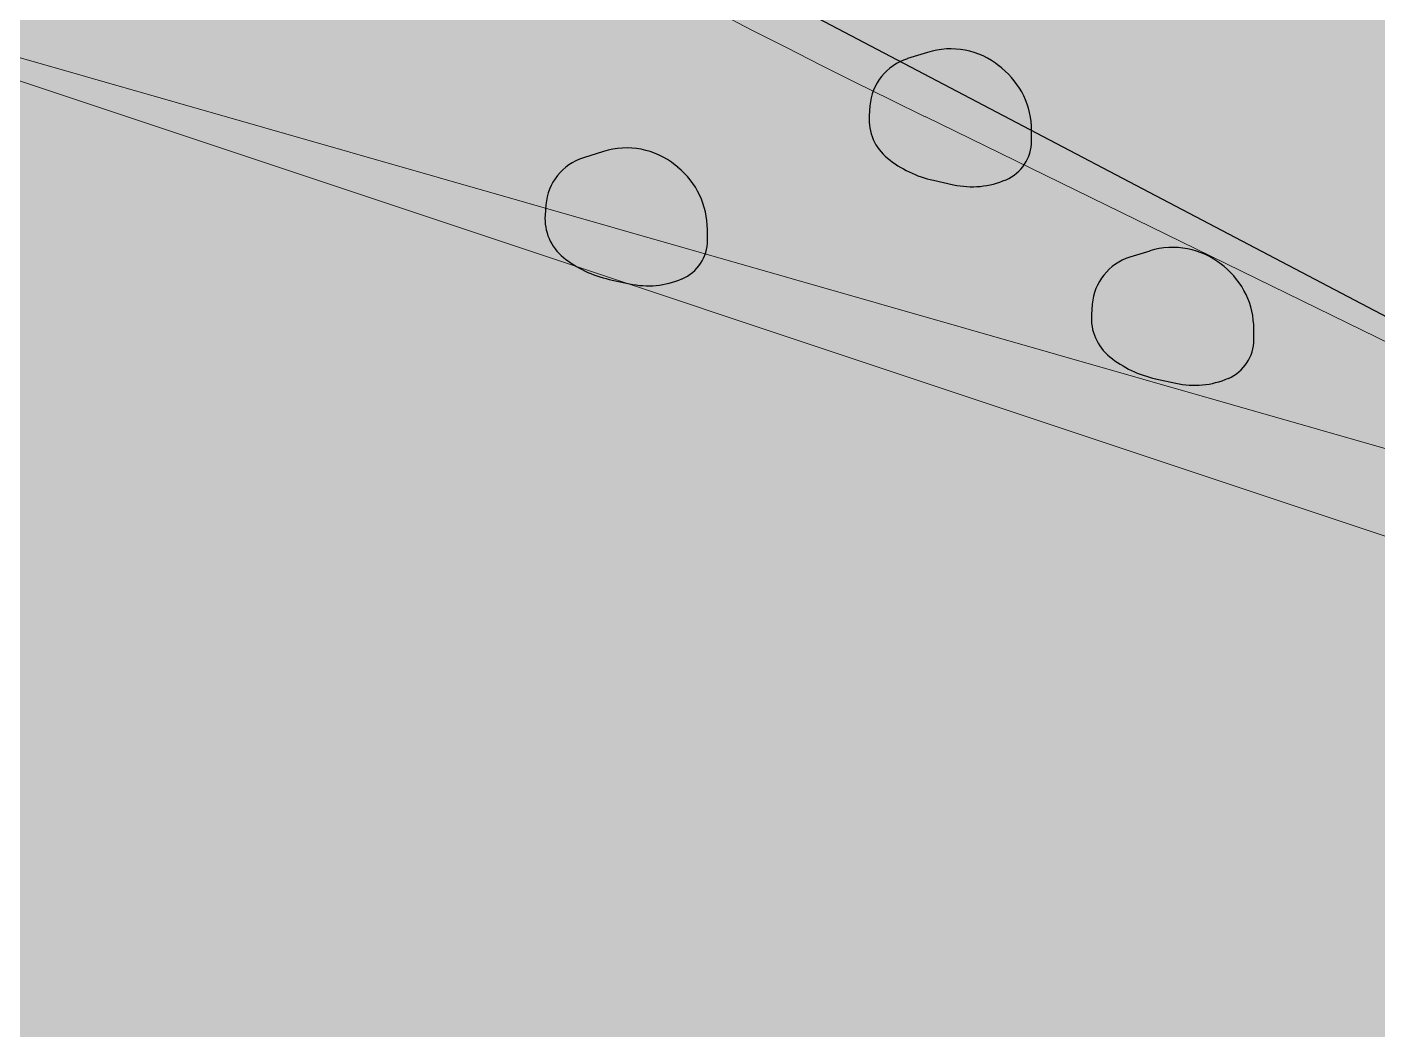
# Model space of a CAD drawing. Header units: metres. Extents: x 68582 to 69192, y 19191 to 19633.
# Drawn here: x 68845.151 to 68846.618, y 19420.089 to 19421.178 of the extents above; entities that cross this region are included whole.
import ezdxf

# ---------------------------------------------------------------- set-up
doc = ezdxf.new("R2010")
doc.units = ezdxf.units.M
doc.layers.get('0').update_dxf_attribs({"lineweight": 15})
doc.layers.add('None', color=7, linetype='Continuous', lineweight=5)

msp = doc.modelspace()

# ---------------------------------------------------------------- hatches: boundary and pattern name
at = {"true_color": 0xd1f0d1, "transparency": 33554687}
msp.add_hatch(color=254, dxfattribs=at).paths.add_polyline_path([(68588.1224, 19191.4432), (69192.2959, 19191.4432), (69192.2959, 19628.2315), (68588.1224, 19628.2315)], flags=0)
at = {"true_color": 0xffffff, "transparency": 33554687}
msp.add_hatch(color=7, dxfattribs=at).paths.add_polyline_path([(68825.3556, 19422.439), (68826.712, 19422.8887), (68826.6127, 19422.697), (68826.6, 19422.0886), (68826.186, 19420.869), (68824.9495, 19418.7106), (68824.8734, 19418.5223), (68824.9759, 19418.3449), (68825.2591, 19418.1814), (68825.5618, 19418.1172), (68831.8741, 19418.7867), (68832.5768, 19419.0021), (68834.2528, 19419.9671), (68835.0722, 19420.7984), (68835.1359, 19420.9914), (68840.4961, 19425.4903), (68844.6001, 19421.3), (68850.3218, 19419.6618), (68850.3064, 19419.3596), (68850.3994, 19419.0735), (68849.644, 19418.7477), (68849.2219, 19418.519), (68848.983, 19418.1172), (68849.2046, 19417.4193), (68849.6487, 19416.5014), (68849.6137, 19415.1127), (68849.5912, 19414.1934), (68847.3415, 19414.5712), (68845.8069, 19414.8685), (68845.6312, 19414.8367), (68845.3206, 19414.5563), (68845.2185, 19414.2132), (68845.372, 19413.8898), (68846.211, 19413.1227), (68846.211, 19410.8), (68820.6803, 19412.6899), (68821.2158, 19414.4381), (68822.5757, 19414.4), (68823.7717, 19414.4), (68832.9528, 19413.8649), (68833.1476, 19413.9289), (68834.8935, 19416.2662), (68835.6584, 19417.801), (68835.7721, 19418.2335), (68835.7523, 19419.9657), (68835.7721, 19420.1158), (68835.5053, 19420.1641), (68835.2347, 19419.9885), (68834.6009, 19419.6367), (68832.5841, 19418.5455), (68825.775, 19417.7036), (68824.9033, 19417.5901), (68823.9266, 19417.8291), (68824.3196, 19418.8339), (68825.6634, 19421.2711), (68825.8214, 19422.0829), (68825.7972, 19422.2603), (68825.6774, 19422.3935), (68825.3079, 19422.4231)], flags=0)
at = {"layer": 'None', "linetype": 'Continuous', "lineweight": 0, "true_color": 0xa6caf0, "transparency": 33554687}
for points in [[(68835.6001, 19434.8), (68839.7001, 19438.1), (68841.8001, 19439), (68849.6001, 19440.1), (68853.8001, 19438.8), (68860.0001, 19433.5), (68861.5001, 19429.6), (68861.2001, 19426.5), (68858.6001, 19422.1), (68856.0001, 19420.1), (68852.4001, 19419.2), (68847.9001, 19420.2), (68844.6001, 19421.3), (68835.1001, 19431), (68834.7001, 19432.8)], [(68836.7234, 19432.2432), (68836.8889, 19433.81), (68837.2946, 19434.2369), (68837.7144, 19434.6498), (68838.1478, 19435.0485), (68838.5945, 19435.4323), (68839.0538, 19435.8008), (68839.5252, 19436.1537), (68840.0083, 19436.4905), (68840.5024, 19436.8109), (68841.007, 19437.1145), (68841.5216, 19437.4009), (68842.0455, 19437.6699), (68842.5781, 19437.921), (68843.1189, 19438.1541), (68843.6672, 19438.3689), (68844.2225, 19438.5651), (68844.784, 19438.7425), (68845.3512, 19438.901), (68846.78, 19439.2742), (68849.5, 19440.04), (68853.84, 19438.84), (68859.85, 19433.57), (68861.42, 19429.79), (68861.27, 19426.61), (68858.67, 19422.21), (68855.87, 19419.91), (68854.621, 19419.6907), (68852.8305, 19420.1074), (68850.5352, 19420.6559), (68849.3407, 19420.7293), (68848.06, 19420.11), (68844.9605, 19421.7389), (68842.0401, 19424.4699), (68837.39, 19430.7076)]]:
    msp.add_hatch(color=151, dxfattribs=at).paths.add_polyline_path(points, flags=0)
at = {"layer": 'None', "linetype": 'Continuous', "lineweight": 0, "true_color": 0xdd0000, "transparency": 33554687}
for points in [[(68846.0857, 19421.0351), (68846.0889, 19421.0326), (68846.0921, 19421.0303), (68846.0954, 19421.0281), (68846.0987, 19421.0259), (68846.1022, 19421.0239), (68846.1057, 19421.022), (68846.1092, 19421.0203), (68846.1129, 19421.0186), (68846.1165, 19421.0171), (68846.1202, 19421.0156), (68846.124, 19421.0144), (68846.1278, 19421.0132), (68846.1316, 19421.0121), (68846.1355, 19421.0112), (68846.1574, 19421.0064), (68846.1605, 19421.0058), (68846.1637, 19421.0052), (68846.1669, 19421.0048), (68846.1702, 19421.0045), (68846.1734, 19421.0043), (68846.1766, 19421.0042), (68846.1799, 19421.0042), (68846.1831, 19421.0044), (68846.1863, 19421.0046), (68846.1896, 19421.005), (68846.1928, 19421.0055), (68846.196, 19421.006), (68846.1991, 19421.0067), (68846.2023, 19421.0075), (68846.2054, 19421.0084), (68846.2084, 19421.0095), (68846.2115, 19421.0106), (68846.2145, 19421.0118), (68846.2159, 19421.0125), (68846.2173, 19421.0131), (68846.2187, 19421.0139), (68846.2201, 19421.0147), (68846.2214, 19421.0155), (68846.2227, 19421.0164), (68846.2239, 19421.0173), (68846.2252, 19421.0183), (68846.2264, 19421.0193), (68846.2276, 19421.0203), (68846.2287, 19421.0214), (68846.2298, 19421.0225), (68846.2308, 19421.0237), (68846.2318, 19421.0249), (68846.2328, 19421.0261), (68846.2337, 19421.0274), (68846.2346, 19421.0287), (68846.2355, 19421.03), (68846.2363, 19421.0314), (68846.237, 19421.0327), (68846.2377, 19421.0341), (68846.2384, 19421.0356), (68846.239, 19421.037), (68846.2395, 19421.0385), (68846.24, 19421.04), (68846.2405, 19421.0415), (68846.2409, 19421.043), (68846.2412, 19421.0445), (68846.2415, 19421.046), (68846.2417, 19421.0476), (68846.2419, 19421.0491), (68846.2421, 19421.0507), (68846.2421, 19421.0523), (68846.2422, 19421.0538), (68846.2422, 19421.0653), (68846.2421, 19421.0683), (68846.242, 19421.0713), (68846.2417, 19421.0743), (68846.2414, 19421.0772), (68846.2409, 19421.0802), (68846.2403, 19421.0831), (68846.2397, 19421.086), (68846.2389, 19421.0889), (68846.2381, 19421.0918), (68846.2371, 19421.0946), (68846.236, 19421.0974), (68846.2349, 19421.1002), (68846.2337, 19421.1029), (68846.2323, 19421.1056), (68846.2309, 19421.1082), (68846.2294, 19421.1108), (68846.2278, 19421.1133), (68846.2261, 19421.1158), (68846.2243, 19421.1182), (68846.2225, 19421.1205), (68846.2205, 19421.1228), (68846.2185, 19421.125), (68846.2165, 19421.1271), (68846.2143, 19421.1292), (68846.2121, 19421.1312), (68846.2098, 19421.1331), (68846.2072, 19421.1352), (68846.2049, 19421.137), (68846.2026, 19421.1387), (68846.2003, 19421.1403), (68846.1978, 19421.1418), (68846.1954, 19421.1432), (68846.1929, 19421.1446), (68846.1903, 19421.1458), (68846.1877, 19421.147), (68846.1851, 19421.1481), (68846.1824, 19421.1491), (68846.1797, 19421.15), (68846.177, 19421.1508), (68846.1742, 19421.1515), (68846.1715, 19421.1521), (68846.1687, 19421.1527), (68846.1658, 19421.1531), (68846.163, 19421.1535), (68846.1602, 19421.1537), (68846.1573, 19421.1539), (68846.1545, 19421.1539), (68846.1516, 19421.1539), (68846.1488, 19421.1537), (68846.1459, 19421.1535), (68846.1431, 19421.1532), (68846.1403, 19421.1527), (68846.1375, 19421.1522), (68846.1347, 19421.1516), (68846.132, 19421.1509), (68846.1292, 19421.1501), (68846.1074, 19421.1433), (68846.1055, 19421.1426), (68846.1037, 19421.142), (68846.1018, 19421.1412), (68846.1, 19421.1404), (68846.0983, 19421.1395), (68846.0965, 19421.1386), (68846.0948, 19421.1376), (68846.0931, 19421.1366), (68846.0915, 19421.1354), (68846.0899, 19421.1343), (68846.0883, 19421.1331), (68846.0868, 19421.1318), (68846.0853, 19421.1305), (68846.0839, 19421.1291), (68846.0825, 19421.1277), (68846.0811, 19421.1262), (68846.0798, 19421.1247), (68846.0786, 19421.1232), (68846.0774, 19421.1216), (68846.0763, 19421.12), (68846.0752, 19421.1183), (68846.0742, 19421.1166), (68846.0733, 19421.1148), (68846.0724, 19421.1131), (68846.0715, 19421.1113), (68846.0707, 19421.1095), (68846.07, 19421.1076), (68846.0694, 19421.1057), (68846.0688, 19421.1038), (68846.0683, 19421.1019), (68846.0678, 19421.1), (68846.0674, 19421.0981), (68846.0671, 19421.0961), (68846.0669, 19421.0941), (68846.0667, 19421.0922), (68846.0658, 19421.0811), (68846.0657, 19421.0792), (68846.0657, 19421.0774), (68846.0657, 19421.0755), (68846.0658, 19421.0736), (68846.0659, 19421.0718), (68846.0661, 19421.0699), (68846.0664, 19421.0681), (68846.0667, 19421.0663), (68846.0671, 19421.0644), (68846.0676, 19421.0626), (68846.0681, 19421.0608), (68846.0687, 19421.0591), (68846.0693, 19421.0573), (68846.0701, 19421.0556), (68846.0708, 19421.0539), (68846.0717, 19421.0522), (68846.0725, 19421.0506), (68846.0735, 19421.049), (68846.0745, 19421.0474), (68846.0755, 19421.0459), (68846.0766, 19421.0444), (68846.0778, 19421.0429), (68846.079, 19421.0415), (68846.0802, 19421.0401), (68846.0815, 19421.0388), (68846.0829, 19421.0375), (68846.0843, 19421.0363)], [(68845.7338, 19420.9275), (68845.737, 19420.925), (68845.7402, 19420.9227), (68845.7435, 19420.9205), (68845.7468, 19420.9183), (68845.7503, 19420.9163), (68845.7538, 19420.9144), (68845.7573, 19420.9127), (68845.7609, 19420.911), (68845.7646, 19420.9095), (68845.7683, 19420.908), (68845.7721, 19420.9068), (68845.7759, 19420.9056), (68845.7797, 19420.9045), (68845.7836, 19420.9036), (68845.8055, 19420.8988), (68845.8086, 19420.8982), (68845.8118, 19420.8976), (68845.815, 19420.8972), (68845.8183, 19420.8969), (68845.8215, 19420.8967), (68845.8247, 19420.8966), (68845.828, 19420.8966), (68845.8312, 19420.8968), (68845.8344, 19420.897), (68845.8377, 19420.8974), (68845.8409, 19420.8979), (68845.8441, 19420.8984), (68845.8472, 19420.8991), (68845.8504, 19420.8999), (68845.8535, 19420.9008), (68845.8565, 19420.9019), (68845.8596, 19420.903), (68845.8626, 19420.9042), (68845.864, 19420.9049), (68845.8654, 19420.9055), (68845.8668, 19420.9063), (68845.8682, 19420.9071), (68845.8695, 19420.9079), (68845.8708, 19420.9088), (68845.872, 19420.9097), (68845.8733, 19420.9107), (68845.8745, 19420.9117), (68845.8757, 19420.9127), (68845.8768, 19420.9138), (68845.8779, 19420.9149), (68845.8789, 19420.9161), (68845.8799, 19420.9173), (68845.8809, 19420.9185), (68845.8818, 19420.9198), (68845.8827, 19420.9211), (68845.8836, 19420.9224), (68845.8844, 19420.9238), (68845.8851, 19420.9251), (68845.8858, 19420.9265), (68845.8865, 19420.928), (68845.8871, 19420.9294), (68845.8876, 19420.9309), (68845.8881, 19420.9324), (68845.8886, 19420.9339), (68845.889, 19420.9354), (68845.8893, 19420.9369), (68845.8896, 19420.9384), (68845.8898, 19420.94), (68845.89, 19420.9415), (68845.8902, 19420.9431), (68845.8902, 19420.9447), (68845.8903, 19420.9462), (68845.8903, 19420.9577), (68845.8902, 19420.9607), (68845.8901, 19420.9637), (68845.8898, 19420.9667), (68845.8894, 19420.9696), (68845.889, 19420.9726), (68845.8884, 19420.9755), (68845.8878, 19420.9784), (68845.887, 19420.9813), (68845.8862, 19420.9842), (68845.8852, 19420.987), (68845.8841, 19420.9898), (68845.883, 19420.9926), (68845.8818, 19420.9953), (68845.8804, 19420.998), (68845.879, 19421.0006), (68845.8775, 19421.0032), (68845.8759, 19421.0057), (68845.8742, 19421.0082), (68845.8724, 19421.0106), (68845.8706, 19421.0129), (68845.8686, 19421.0152), (68845.8666, 19421.0174), (68845.8646, 19421.0195), (68845.8624, 19421.0216), (68845.8602, 19421.0236), (68845.8579, 19421.0255), (68845.8553, 19421.0276), (68845.853, 19421.0294), (68845.8507, 19421.0311), (68845.8484, 19421.0327), (68845.8459, 19421.0342), (68845.8435, 19421.0356), (68845.841, 19421.037), (68845.8384, 19421.0382), (68845.8358, 19421.0394), (68845.8332, 19421.0405), (68845.8305, 19421.0415), (68845.8278, 19421.0424), (68845.8251, 19421.0432), (68845.8223, 19421.0439), (68845.8196, 19421.0445), (68845.8168, 19421.0451), (68845.8139, 19421.0455), (68845.8111, 19421.0459), (68845.8083, 19421.0461), (68845.8054, 19421.0463), (68845.8026, 19421.0463), (68845.7997, 19421.0463), (68845.7969, 19421.0461), (68845.794, 19421.0459), (68845.7912, 19421.0456), (68845.7884, 19421.0451), (68845.7856, 19421.0446), (68845.7828, 19421.044), (68845.7801, 19421.0433), (68845.7773, 19421.0425), (68845.7555, 19421.0357), (68845.7536, 19421.035), (68845.7518, 19421.0344), (68845.7499, 19421.0336), (68845.7481, 19421.0328), (68845.7464, 19421.0319), (68845.7446, 19421.031), (68845.7429, 19421.03), (68845.7412, 19421.029), (68845.7396, 19421.0278), (68845.738, 19421.0267), (68845.7364, 19421.0255), (68845.7349, 19421.0242), (68845.7334, 19421.0229), (68845.732, 19421.0215), (68845.7306, 19421.0201), (68845.7292, 19421.0186), (68845.7279, 19421.0171), (68845.7267, 19421.0156), (68845.7255, 19421.014), (68845.7244, 19421.0124), (68845.7233, 19421.0107), (68845.7223, 19421.009), (68845.7214, 19421.0072), (68845.7205, 19421.0055), (68845.7196, 19421.0037), (68845.7188, 19421.0019), (68845.7181, 19421), (68845.7175, 19420.9981), (68845.7169, 19420.9962), (68845.7164, 19420.9943), (68845.7159, 19420.9924), (68845.7155, 19420.9905), (68845.7152, 19420.9885), (68845.715, 19420.9865), (68845.7148, 19420.9846), (68845.7139, 19420.9735), (68845.7138, 19420.9716), (68845.7138, 19420.9698), (68845.7138, 19420.9679), (68845.7138, 19420.966), (68845.714, 19420.9642), (68845.7142, 19420.9623), (68845.7145, 19420.9605), (68845.7148, 19420.9587), (68845.7152, 19420.9568), (68845.7157, 19420.955), (68845.7162, 19420.9532), (68845.7168, 19420.9515), (68845.7174, 19420.9497), (68845.7182, 19420.948), (68845.7189, 19420.9463), (68845.7198, 19420.9446), (68845.7206, 19420.943), (68845.7216, 19420.9414), (68845.7226, 19420.9398), (68845.7236, 19420.9383), (68845.7247, 19420.9368), (68845.7259, 19420.9353), (68845.7271, 19420.9339), (68845.7283, 19420.9325), (68845.7296, 19420.9312), (68845.731, 19420.9299), (68845.7324, 19420.9287)], [(68845.3694, 19420.8697), (68845.3725, 19420.8673), (68845.3758, 19420.865), (68845.3791, 19420.8627), (68845.3824, 19420.8606), (68845.3859, 19420.8586), (68845.3894, 19420.8567), (68845.3929, 19420.8549), (68845.3965, 19420.8533), (68845.4002, 19420.8517), (68845.4039, 19420.8503), (68845.4077, 19420.849), (68845.4115, 19420.8478), (68845.4153, 19420.8468), (68845.4192, 19420.8459), (68845.441, 19420.8411), (68845.4442, 19420.8404), (68845.4474, 19420.8399), (68845.4506, 19420.8395), (68845.4539, 19420.8392), (68845.4571, 19420.839), (68845.4603, 19420.8389), (68845.4636, 19420.8389), (68845.4668, 19420.839), (68845.47, 19420.8393), (68845.4732, 19420.8396), (68845.4765, 19420.8401), (68845.4796, 19420.8407), (68845.4828, 19420.8414), (68845.4859, 19420.8422), (68845.489, 19420.8431), (68845.4921, 19420.8441), (68845.4952, 19420.8452), (68845.4982, 19420.8465), (68845.4996, 19420.8471), (68845.501, 19420.8478), (68845.5024, 19420.8485), (68845.5037, 19420.8493), (68845.5051, 19420.8502), (68845.5064, 19420.851), (68845.5076, 19420.852), (68845.5089, 19420.8529), (68845.5101, 19420.8539), (68845.5112, 19420.855), (68845.5124, 19420.8561), (68845.5135, 19420.8572), (68845.5145, 19420.8584), (68845.5155, 19420.8596), (68845.5165, 19420.8608), (68845.5174, 19420.862), (68845.5183, 19420.8633), (68845.5191, 19420.8647), (68845.5199, 19420.866), (68845.5207, 19420.8674), (68845.5214, 19420.8688), (68845.522, 19420.8702), (68845.5226, 19420.8717), (68845.5232, 19420.8731), (68845.5237, 19420.8746), (68845.5241, 19420.8761), (68845.5245, 19420.8776), (68845.5249, 19420.8792), (68845.5252, 19420.8807), (68845.5254, 19420.8823), (68845.5256, 19420.8838), (68845.5257, 19420.8854), (68845.5258, 19420.8869), (68845.5258, 19420.8885), (68845.5258, 19420.9), (68845.5258, 19420.903), (68845.5256, 19420.906), (68845.5254, 19420.9089), (68845.525, 19420.9119), (68845.5246, 19420.9149), (68845.524, 19420.9178), (68845.5233, 19420.9207), (68845.5226, 19420.9236), (68845.5217, 19420.9265), (68845.5208, 19420.9293), (68845.5197, 19420.9321), (68845.5186, 19420.9348), (68845.5173, 19420.9376), (68845.516, 19420.9402), (68845.5146, 19420.9429), (68845.5131, 19420.9454), (68845.5115, 19420.948), (68845.5098, 19420.9504), (68845.508, 19420.9528), (68845.5062, 19420.9552), (68845.5042, 19420.9575), (68845.5022, 19420.9597), (68845.5001, 19420.9618), (68845.498, 19420.9639), (68845.4958, 19420.9659), (68845.4935, 19420.9678), (68845.4908, 19420.9699), (68845.4886, 19420.9717), (68845.4863, 19420.9733), (68845.4839, 19420.9749), (68845.4815, 19420.9764), (68845.4791, 19420.9779), (68845.4766, 19420.9792), (68845.474, 19420.9805), (68845.4714, 19420.9817), (68845.4688, 19420.9827), (68845.4661, 19420.9837), (68845.4634, 19420.9846), (68845.4607, 19420.9855), (68845.4579, 19420.9862), (68845.4551, 19420.9868), (68845.4523, 19420.9873), (68845.4495, 19420.9878), (68845.4467, 19420.9881), (68845.4439, 19420.9884), (68845.441, 19420.9885), (68845.4382, 19420.9886), (68845.4353, 19420.9885), (68845.4325, 19420.9884), (68845.4296, 19420.9882), (68845.4268, 19420.9878), (68845.424, 19420.9874), (68845.4212, 19420.9869), (68845.4184, 19420.9863), (68845.4156, 19420.9856), (68845.4129, 19420.9847), (68845.3911, 19420.9779), (68845.3892, 19420.9773), (68845.3874, 19420.9766), (68845.3855, 19420.9759), (68845.3837, 19420.9751), (68845.3819, 19420.9742), (68845.3802, 19420.9733), (68845.3785, 19420.9723), (68845.3768, 19420.9712), (68845.3751, 19420.9701), (68845.3735, 19420.969), (68845.372, 19420.9677), (68845.3704, 19420.9665), (68845.369, 19420.9651), (68845.3675, 19420.9638), (68845.3661, 19420.9624), (68845.3648, 19420.9609), (68845.3635, 19420.9594), (68845.3623, 19420.9578), (68845.3611, 19420.9563), (68845.36, 19420.9546), (68845.3589, 19420.953), (68845.3579, 19420.9513), (68845.3569, 19420.9495), (68845.356, 19420.9477), (68845.3552, 19420.9459), (68845.3544, 19420.9441), (68845.3537, 19420.9423), (68845.3531, 19420.9404), (68845.3525, 19420.9385), (68845.352, 19420.9366), (68845.3515, 19420.9347), (68845.3511, 19420.9327), (68845.3508, 19420.9308), (68845.3505, 19420.9288), (68845.3504, 19420.9268), (68845.3495, 19420.9157), (68845.3494, 19420.9139), (68845.3493, 19420.912), (68845.3493, 19420.9102), (68845.3494, 19420.9083), (68845.3496, 19420.9064), (68845.3498, 19420.9046), (68845.3501, 19420.9027), (68845.3504, 19420.9009), (68845.3508, 19420.8991), (68845.3513, 19420.8973), (68845.3518, 19420.8955), (68845.3524, 19420.8937), (68845.353, 19420.892), (68845.3537, 19420.8903), (68845.3545, 19420.8886), (68845.3553, 19420.8869), (68845.3562, 19420.8853), (68845.3572, 19420.8837), (68845.3582, 19420.8821), (68845.3592, 19420.8805), (68845.3603, 19420.879), (68845.3615, 19420.8776), (68845.3627, 19420.8762), (68845.3639, 19420.8748), (68845.3652, 19420.8735), (68845.3666, 19420.8722), (68845.368, 19420.8709)], [(68846.3271, 19420.8194), (68846.3302, 19420.817), (68846.3334, 19420.8147), (68846.3367, 19420.8124), (68846.3401, 19420.8103), (68846.3435, 19420.8083), (68846.347, 19420.8064), (68846.3506, 19420.8046), (68846.3542, 19420.803), (68846.3579, 19420.8014), (68846.3616, 19420.8), (68846.3654, 19420.7987), (68846.3692, 19420.7975), (68846.373, 19420.7965), (68846.3769, 19420.7956), (68846.3987, 19420.7908), (68846.4019, 19420.7901), (68846.4051, 19420.7896), (68846.4083, 19420.7892), (68846.4115, 19420.7889), (68846.4148, 19420.7887), (68846.418, 19420.7886), (68846.4212, 19420.7886), (68846.4245, 19420.7887), (68846.4277, 19420.789), (68846.4309, 19420.7893), (68846.4341, 19420.7898), (68846.4373, 19420.7904), (68846.4405, 19420.7911), (68846.4436, 19420.7919), (68846.4467, 19420.7928), (68846.4498, 19420.7938), (68846.4528, 19420.7949), (68846.4558, 19420.7962), (68846.4573, 19420.7968), (68846.4587, 19420.7975), (68846.4601, 19420.7982), (68846.4614, 19420.799), (68846.4627, 19420.7999), (68846.464, 19420.8007), (68846.4653, 19420.8017), (68846.4665, 19420.8026), (68846.4677, 19420.8036), (68846.4689, 19420.8047), (68846.47, 19420.8058), (68846.4711, 19420.8069), (68846.4722, 19420.8081), (68846.4732, 19420.8093), (68846.4742, 19420.8105), (68846.4751, 19420.8117), (68846.476, 19420.813), (68846.4768, 19420.8144), (68846.4776, 19420.8157), (68846.4784, 19420.8171), (68846.4791, 19420.8185), (68846.4797, 19420.8199), (68846.4803, 19420.8214), (68846.4809, 19420.8228), (68846.4814, 19420.8243), (68846.4818, 19420.8258), (68846.4822, 19420.8273), (68846.4826, 19420.8289), (68846.4829, 19420.8304), (68846.4831, 19420.832), (68846.4833, 19420.8335), (68846.4834, 19420.8351), (68846.4835, 19420.8366), (68846.4835, 19420.8382), (68846.4835, 19420.8497), (68846.4835, 19420.8527), (68846.4833, 19420.8557), (68846.4831, 19420.8586), (68846.4827, 19420.8616), (68846.4822, 19420.8646), (68846.4817, 19420.8675), (68846.481, 19420.8704), (68846.4803, 19420.8733), (68846.4794, 19420.8762), (68846.4785, 19420.879), (68846.4774, 19420.8818), (68846.4763, 19420.8845), (68846.475, 19420.8873), (68846.4737, 19420.8899), (68846.4723, 19420.8926), (68846.4707, 19420.8951), (68846.4691, 19420.8977), (68846.4675, 19420.9001), (68846.4657, 19420.9025), (68846.4638, 19420.9049), (68846.4619, 19420.9071), (68846.4599, 19420.9094), (68846.4578, 19420.9115), (68846.4557, 19420.9136), (68846.4534, 19420.9156), (68846.4511, 19420.9175), (68846.4485, 19420.9196), (68846.4463, 19420.9213), (68846.444, 19420.923), (68846.4416, 19420.9246), (68846.4392, 19420.9261), (68846.4367, 19420.9276), (68846.4342, 19420.9289), (68846.4317, 19420.9302), (68846.4291, 19420.9314), (68846.4264, 19420.9324), (68846.4238, 19420.9334), (68846.4211, 19420.9343), (68846.4183, 19420.9352), (68846.4156, 19420.9359), (68846.4128, 19420.9365), (68846.41, 19420.937), (68846.4072, 19420.9375), (68846.4044, 19420.9378), (68846.4015, 19420.9381), (68846.3987, 19420.9382), (68846.3958, 19420.9383), (68846.393, 19420.9382), (68846.3901, 19420.9381), (68846.3873, 19420.9379), (68846.3845, 19420.9375), (68846.3817, 19420.9371), (68846.3789, 19420.9366), (68846.3761, 19420.936), (68846.3733, 19420.9353), (68846.3706, 19420.9344), (68846.3488, 19420.9276), (68846.3469, 19420.927), (68846.345, 19420.9263), (68846.3432, 19420.9256), (68846.3414, 19420.9248), (68846.3396, 19420.9239), (68846.3379, 19420.923), (68846.3361, 19420.922), (68846.3345, 19420.9209), (68846.3328, 19420.9198), (68846.3312, 19420.9186), (68846.3296, 19420.9174), (68846.3281, 19420.9162), (68846.3266, 19420.9148), (68846.3252, 19420.9135), (68846.3238, 19420.9121), (68846.3225, 19420.9106), (68846.3212, 19420.9091), (68846.32, 19420.9075), (68846.3188, 19420.906), (68846.3177, 19420.9043), (68846.3166, 19420.9027), (68846.3156, 19420.9009), (68846.3146, 19420.8992), (68846.3137, 19420.8974), (68846.3129, 19420.8956), (68846.3121, 19420.8938), (68846.3114, 19420.892), (68846.3107, 19420.8901), (68846.3102, 19420.8882), (68846.3096, 19420.8863), (68846.3092, 19420.8844), (68846.3088, 19420.8824), (68846.3085, 19420.8805), (68846.3082, 19420.8785), (68846.308, 19420.8765), (68846.3072, 19420.8654), (68846.3071, 19420.8636), (68846.307, 19420.8617), (68846.307, 19420.8599), (68846.3071, 19420.858), (68846.3073, 19420.8561), (68846.3075, 19420.8543), (68846.3077, 19420.8524), (68846.3081, 19420.8506), (68846.3085, 19420.8488), (68846.3089, 19420.847), (68846.3095, 19420.8452), (68846.3101, 19420.8434), (68846.3107, 19420.8417), (68846.3114, 19420.84), (68846.3122, 19420.8383), (68846.313, 19420.8366), (68846.3139, 19420.835), (68846.3148, 19420.8334), (68846.3158, 19420.8318), (68846.3169, 19420.8302), (68846.318, 19420.8287), (68846.3191, 19420.8273), (68846.3203, 19420.8259), (68846.3216, 19420.8245), (68846.3229, 19420.8231), (68846.3242, 19420.8219), (68846.3256, 19420.8206)], [(68845.8592, 19420.6961), (68845.8624, 19420.6936), (68845.8656, 19420.6913), (68845.8689, 19420.6891), (68845.8723, 19420.687), (68845.8757, 19420.685), (68845.8792, 19420.6831), (68845.8828, 19420.6813), (68845.8864, 19420.6796), (68845.89, 19420.6781), (68845.8938, 19420.6767), (68845.8975, 19420.6754), (68845.9013, 19420.6742), (68845.9052, 19420.6732), (68845.909, 19420.6722), (68845.9309, 19420.6674), (68845.9341, 19420.6668), (68845.9373, 19420.6662), (68845.9405, 19420.6658), (68845.9437, 19420.6655), (68845.9469, 19420.6653), (68845.9502, 19420.6652), (68845.9534, 19420.6652), (68845.9566, 19420.6654), (68845.9599, 19420.6656), (68845.9631, 19420.666), (68845.9663, 19420.6665), (68845.9695, 19420.6671), (68845.9726, 19420.6677), (68845.9758, 19420.6685), (68845.9789, 19420.6695), (68845.982, 19420.6705), (68845.985, 19420.6716), (68845.988, 19420.6728), (68845.9894, 19420.6735), (68845.9908, 19420.6742), (68845.9922, 19420.6749), (68845.9936, 19420.6757), (68845.9949, 19420.6765), (68845.9962, 19420.6774), (68845.9975, 19420.6783), (68845.9987, 19420.6793), (68845.9999, 19420.6803), (68846.0011, 19420.6813), (68846.0022, 19420.6824), (68846.0033, 19420.6835), (68846.0044, 19420.6847), (68846.0054, 19420.6859), (68846.0063, 19420.6871), (68846.0073, 19420.6884), (68846.0081, 19420.6897), (68846.009, 19420.691), (68846.0098, 19420.6924), (68846.0105, 19420.6937), (68846.0112, 19420.6951), (68846.0119, 19420.6966), (68846.0125, 19420.698), (68846.013, 19420.6995), (68846.0135, 19420.701), (68846.014, 19420.7025), (68846.0144, 19420.704), (68846.0147, 19420.7055), (68846.015, 19420.7071), (68846.0153, 19420.7086), (68846.0155, 19420.7102), (68846.0156, 19420.7117), (68846.0157, 19420.7133), (68846.0157, 19420.7149), (68846.0157, 19420.7264), (68846.0156, 19420.7293), (68846.0155, 19420.7323), (68846.0152, 19420.7353), (68846.0149, 19420.7383), (68846.0144, 19420.7412), (68846.0139, 19420.7441), (68846.0132, 19420.7471), (68846.0124, 19420.7499), (68846.0116, 19420.7528), (68846.0106, 19420.7556), (68846.0096, 19420.7584), (68846.0084, 19420.7612), (68846.0072, 19420.7639), (68846.0058, 19420.7666), (68846.0044, 19420.7692), (68846.0029, 19420.7718), (68846.0013, 19420.7743), (68845.9996, 19420.7768), (68845.9979, 19420.7792), (68845.996, 19420.7815), (68845.9941, 19420.7838), (68845.9921, 19420.786), (68845.99, 19420.7882), (68845.9878, 19420.7902), (68845.9856, 19420.7922), (68845.9833, 19420.7941), (68845.9807, 19420.7962), (68845.9784, 19420.798), (68845.9761, 19420.7997), (68845.9738, 19420.8013), (68845.9714, 19420.8028), (68845.9689, 19420.8042), (68845.9664, 19420.8056), (68845.9638, 19420.8068), (68845.9612, 19420.808), (68845.9586, 19420.8091), (68845.9559, 19420.8101), (68845.9532, 19420.811), (68845.9505, 19420.8118), (68845.9478, 19420.8125), (68845.945, 19420.8132), (68845.9422, 19420.8137), (68845.9394, 19420.8141), (68845.9365, 19420.8145), (68845.9337, 19420.8147), (68845.9309, 19420.8149), (68845.928, 19420.8149), (68845.9252, 19420.8149), (68845.9223, 19420.8147), (68845.9195, 19420.8145), (68845.9166, 19420.8142), (68845.9138, 19420.8138), (68845.911, 19420.8132), (68845.9082, 19420.8126), (68845.9055, 19420.8119), (68845.9027, 19420.8111), (68845.8809, 19420.8043), (68845.8791, 19420.8037), (68845.8772, 19420.803), (68845.8754, 19420.8022), (68845.8736, 19420.8014), (68845.8718, 19420.8005), (68845.87, 19420.7996), (68845.8683, 19420.7986), (68845.8666, 19420.7976), (68845.865, 19420.7965), (68845.8634, 19420.7953), (68845.8618, 19420.7941), (68845.8603, 19420.7928), (68845.8588, 19420.7915), (68845.8574, 19420.7901), (68845.856, 19420.7887), (68845.8547, 19420.7873), (68845.8534, 19420.7857), (68845.8521, 19420.7842), (68845.8509, 19420.7826), (68845.8498, 19420.781), (68845.8487, 19420.7793), (68845.8477, 19420.7776), (68845.8468, 19420.7759), (68845.8459, 19420.7741), (68845.845, 19420.7723), (68845.8443, 19420.7705), (68845.8436, 19420.7686), (68845.8429, 19420.7668), (68845.8423, 19420.7649), (68845.8418, 19420.7629), (68845.8414, 19420.761), (68845.841, 19420.7591), (68845.8406, 19420.7571), (68845.8404, 19420.7551), (68845.8402, 19420.7532), (68845.8393, 19420.7421), (68845.8392, 19420.7402), (68845.8392, 19420.7384), (68845.8392, 19420.7365), (68845.8393, 19420.7347), (68845.8394, 19420.7328), (68845.8396, 19420.7309), (68845.8399, 19420.7291), (68845.8402, 19420.7273), (68845.8406, 19420.7254), (68845.8411, 19420.7236), (68845.8416, 19420.7219), (68845.8422, 19420.7201), (68845.8429, 19420.7183), (68845.8436, 19420.7166), (68845.8444, 19420.7149), (68845.8452, 19420.7133), (68845.8461, 19420.7116), (68845.847, 19420.71), (68845.848, 19420.7084), (68845.8491, 19420.7069), (68845.8502, 19420.7054), (68845.8513, 19420.7039), (68845.8525, 19420.7025), (68845.8538, 19420.7011), (68845.8551, 19420.6998), (68845.8564, 19420.6985), (68845.8578, 19420.6973)], [(68845.4332, 19420.5304), (68845.4364, 19420.528), (68845.4396, 19420.5257), (68845.4429, 19420.5234), (68845.4462, 19420.5213), (68845.4497, 19420.5193), (68845.4532, 19420.5174), (68845.4567, 19420.5157), (68845.4603, 19420.514), (68845.464, 19420.5125), (68845.4677, 19420.511), (68845.4715, 19420.5097), (68845.4753, 19420.5086), (68845.4791, 19420.5075), (68845.483, 19420.5066), (68845.5049, 19420.5018), (68845.508, 19420.5011), (68845.5112, 19420.5006), (68845.5144, 19420.5002), (68845.5177, 19420.4999), (68845.5209, 19420.4997), (68845.5241, 19420.4996), (68845.5274, 19420.4996), (68845.5306, 19420.4998), (68845.5338, 19420.5), (68845.5371, 19420.5004), (68845.5403, 19420.5008), (68845.5435, 19420.5014), (68845.5466, 19420.5021), (68845.5498, 19420.5029), (68845.5529, 19420.5038), (68845.5559, 19420.5048), (68845.559, 19420.506), (68845.562, 19420.5072), (68845.5634, 19420.5078), (68845.5648, 19420.5085), (68845.5662, 19420.5093), (68845.5675, 19420.5101), (68845.5689, 19420.5109), (68845.5702, 19420.5118), (68845.5714, 19420.5127), (68845.5727, 19420.5136), (68845.5739, 19420.5147), (68845.575, 19420.5157), (68845.5762, 19420.5168), (68845.5773, 19420.5179), (68845.5783, 19420.5191), (68845.5793, 19420.5203), (68845.5803, 19420.5215), (68845.5812, 19420.5228), (68845.5821, 19420.5241), (68845.583, 19420.5254), (68845.5838, 19420.5267), (68845.5845, 19420.5281), (68845.5852, 19420.5295), (68845.5858, 19420.5309), (68845.5865, 19420.5324), (68845.587, 19420.5339), (68845.5875, 19420.5353), (68845.588, 19420.5368), (68845.5884, 19420.5384), (68845.5887, 19420.5399), (68845.589, 19420.5414), (68845.5892, 19420.543), (68845.5894, 19420.5445), (68845.5896, 19420.5461), (68845.5896, 19420.5477), (68845.5897, 19420.5492), (68845.5897, 19420.5607), (68845.5896, 19420.5637), (68845.5895, 19420.5667), (68845.5892, 19420.5697), (68845.5888, 19420.5726), (68845.5884, 19420.5756), (68845.5878, 19420.5785), (68845.5872, 19420.5814), (68845.5864, 19420.5843), (68845.5855, 19420.5872), (68845.5846, 19420.59), (68845.5835, 19420.5928), (68845.5824, 19420.5956), (68845.5812, 19420.5983), (68845.5798, 19420.6009), (68845.5784, 19420.6036), (68845.5769, 19420.6062), (68845.5753, 19420.6087), (68845.5736, 19420.6111), (68845.5718, 19420.6135), (68845.57, 19420.6159), (68845.568, 19420.6182), (68845.566, 19420.6204), (68845.5639, 19420.6225), (68845.5618, 19420.6246), (68845.5596, 19420.6266), (68845.5573, 19420.6285), (68845.5547, 19420.6306), (68845.5524, 19420.6324), (68845.5501, 19420.634), (68845.5478, 19420.6356), (68845.5453, 19420.6372), (68845.5429, 19420.6386), (68845.5404, 19420.6399), (68845.5378, 19420.6412), (68845.5352, 19420.6424), (68845.5326, 19420.6435), (68845.5299, 19420.6445), (68845.5272, 19420.6454), (68845.5245, 19420.6462), (68845.5217, 19420.6469), (68845.5189, 19420.6475), (68845.5162, 19420.6481), (68845.5133, 19420.6485), (68845.5105, 19420.6488), (68845.5077, 19420.6491), (68845.5048, 19420.6492), (68845.502, 19420.6493), (68845.4991, 19420.6493), (68845.4963, 19420.6491), (68845.4934, 19420.6489), (68845.4906, 19420.6485), (68845.4878, 19420.6481), (68845.485, 19420.6476), (68845.4822, 19420.647), (68845.4795, 19420.6463), (68845.4767, 19420.6455), (68845.4549, 19420.6387), (68845.453, 19420.638), (68845.4512, 19420.6373), (68845.4493, 19420.6366), (68845.4475, 19420.6358), (68845.4458, 19420.6349), (68845.444, 19420.634), (68845.4423, 19420.633), (68845.4406, 19420.6319), (68845.439, 19420.6308), (68845.4374, 19420.6297), (68845.4358, 19420.6285), (68845.4343, 19420.6272), (68845.4328, 19420.6259), (68845.4313, 19420.6245), (68845.43, 19420.6231), (68845.4286, 19420.6216), (68845.4273, 19420.6201), (68845.4261, 19420.6186), (68845.4249, 19420.617), (68845.4238, 19420.6153), (68845.4227, 19420.6137), (68845.4217, 19420.612), (68845.4207, 19420.6102), (68845.4199, 19420.6085), (68845.419, 19420.6067), (68845.4182, 19420.6048), (68845.4175, 19420.603), (68845.4169, 19420.6011), (68845.4163, 19420.5992), (68845.4158, 19420.5973), (68845.4153, 19420.5954), (68845.4149, 19420.5934), (68845.4146, 19420.5915), (68845.4144, 19420.5895), (68845.4142, 19420.5875), (68845.4133, 19420.5765), (68845.4132, 19420.5746), (68845.4131, 19420.5727), (68845.4132, 19420.5709), (68845.4132, 19420.569), (68845.4134, 19420.5672), (68845.4136, 19420.5653), (68845.4139, 19420.5635), (68845.4142, 19420.5616), (68845.4146, 19420.5598), (68845.4151, 19420.558), (68845.4156, 19420.5562), (68845.4162, 19420.5545), (68845.4168, 19420.5527), (68845.4176, 19420.551), (68845.4183, 19420.5493), (68845.4191, 19420.5476), (68845.42, 19420.546), (68845.421, 19420.5444), (68845.422, 19420.5428), (68845.423, 19420.5413), (68845.4241, 19420.5398), (68845.4253, 19420.5383), (68845.4265, 19420.5369), (68845.4277, 19420.5355), (68845.429, 19420.5342), (68845.4304, 19420.5329), (68845.4318, 19420.5316)], [(68846.2139, 19420.5307), (68846.2171, 19420.5283), (68846.2203, 19420.5259), (68846.2236, 19420.5237), (68846.227, 19420.5216), (68846.2304, 19420.5196), (68846.2339, 19420.5177), (68846.2374, 19420.5159), (68846.2411, 19420.5142), (68846.2447, 19420.5127), (68846.2484, 19420.5113), (68846.2522, 19420.51), (68846.256, 19420.5088), (68846.2598, 19420.5078), (68846.2637, 19420.5068), (68846.2856, 19420.502), (68846.2888, 19420.5014), (68846.2919, 19420.5008), (68846.2952, 19420.5004), (68846.2984, 19420.5001), (68846.3016, 19420.4999), (68846.3049, 19420.4998), (68846.3081, 19420.4999), (68846.3113, 19420.5), (68846.3146, 19420.5002), (68846.3178, 19420.5006), (68846.321, 19420.5011), (68846.3242, 19420.5017), (68846.3273, 19420.5024), (68846.3305, 19420.5032), (68846.3336, 19420.5041), (68846.3367, 19420.5051), (68846.3397, 19420.5062), (68846.3427, 19420.5074), (68846.3441, 19420.5081), (68846.3455, 19420.5088), (68846.3469, 19420.5095), (68846.3483, 19420.5103), (68846.3496, 19420.5111), (68846.3509, 19420.512), (68846.3522, 19420.5129), (68846.3534, 19420.5139), (68846.3546, 19420.5149), (68846.3558, 19420.5159), (68846.3569, 19420.517), (68846.358, 19420.5182), (68846.359, 19420.5193), (68846.3601, 19420.5205), (68846.361, 19420.5217), (68846.362, 19420.523), (68846.3628, 19420.5243), (68846.3637, 19420.5256), (68846.3645, 19420.527), (68846.3652, 19420.5284), (68846.3659, 19420.5298), (68846.3666, 19420.5312), (68846.3672, 19420.5326), (68846.3677, 19420.5341), (68846.3682, 19420.5356), (68846.3687, 19420.5371), (68846.3691, 19420.5386), (68846.3694, 19420.5401), (68846.3697, 19420.5417), (68846.37, 19420.5432), (68846.3701, 19420.5448), (68846.3703, 19420.5463), (68846.3704, 19420.5479), (68846.3704, 19420.5495), (68846.3704, 19420.561), (68846.3703, 19420.5639), (68846.3702, 19420.5669), (68846.3699, 19420.5699), (68846.3696, 19420.5729), (68846.3691, 19420.5758), (68846.3685, 19420.5788), (68846.3679, 19420.5817), (68846.3671, 19420.5846), (68846.3663, 19420.5874), (68846.3653, 19420.5902), (68846.3643, 19420.593), (68846.3631, 19420.5958), (68846.3619, 19420.5985), (68846.3605, 19420.6012), (68846.3591, 19420.6038), (68846.3576, 19420.6064), (68846.356, 19420.6089), (68846.3543, 19420.6114), (68846.3525, 19420.6138), (68846.3507, 19420.6161), (68846.3488, 19420.6184), (68846.3468, 19420.6206), (68846.3447, 19420.6228), (68846.3425, 19420.6248), (68846.3403, 19420.6268), (68846.338, 19420.6287), (68846.3354, 19420.6309), (68846.3331, 19420.6326), (68846.3308, 19420.6343), (68846.3285, 19420.6359), (68846.3261, 19420.6374), (68846.3236, 19420.6388), (68846.3211, 19420.6402), (68846.3185, 19420.6414), (68846.3159, 19420.6426), (68846.3133, 19420.6437), (68846.3106, 19420.6447), (68846.3079, 19420.6456), (68846.3052, 19420.6464), (68846.3024, 19420.6471), (68846.2997, 19420.6478), (68846.2969, 19420.6483), (68846.2941, 19420.6487), (68846.2912, 19420.6491), (68846.2884, 19420.6493), (68846.2855, 19420.6495), (68846.2827, 19420.6495), (68846.2798, 19420.6495), (68846.277, 19420.6494), (68846.2742, 19420.6491), (68846.2713, 19420.6488), (68846.2685, 19420.6484), (68846.2657, 19420.6478), (68846.2629, 19420.6472), (68846.2602, 19420.6465), (68846.2574, 19420.6457), (68846.2356, 19420.6389), (68846.2338, 19420.6383), (68846.2319, 19420.6376), (68846.2301, 19420.6368), (68846.2282, 19420.636), (68846.2265, 19420.6351), (68846.2247, 19420.6342), (68846.223, 19420.6332), (68846.2213, 19420.6322), (68846.2197, 19420.6311), (68846.2181, 19420.6299), (68846.2165, 19420.6287), (68846.215, 19420.6274), (68846.2135, 19420.6261), (68846.2121, 19420.6247), (68846.2107, 19420.6233), (68846.2093, 19420.6219), (68846.2081, 19420.6204), (68846.2068, 19420.6188), (68846.2056, 19420.6172), (68846.2045, 19420.6156), (68846.2034, 19420.6139), (68846.2024, 19420.6122), (68846.2015, 19420.6105), (68846.2006, 19420.6087), (68846.1997, 19420.6069), (68846.199, 19420.6051), (68846.1983, 19420.6032), (68846.1976, 19420.6014), (68846.197, 19420.5995), (68846.1965, 19420.5976), (68846.196, 19420.5956), (68846.1957, 19420.5937), (68846.1953, 19420.5917), (68846.1951, 19420.5898), (68846.1949, 19420.5878), (68846.194, 19420.5767), (68846.1939, 19420.5748), (68846.1939, 19420.573), (68846.1939, 19420.5711), (68846.194, 19420.5693), (68846.1941, 19420.5674), (68846.1943, 19420.5656), (68846.1946, 19420.5637), (68846.1949, 19420.5619), (68846.1953, 19420.5601), (68846.1958, 19420.5583), (68846.1963, 19420.5565), (68846.1969, 19420.5547), (68846.1976, 19420.553), (68846.1983, 19420.5512), (68846.199, 19420.5495), (68846.1999, 19420.5479), (68846.2008, 19420.5462), (68846.2017, 19420.5446), (68846.2027, 19420.543), (68846.2037, 19420.5415), (68846.2048, 19420.54), (68846.206, 19420.5385), (68846.2072, 19420.5371), (68846.2085, 19420.5357), (68846.2098, 19420.5344), (68846.2111, 19420.5331), (68846.2125, 19420.5319)], [(68845.9301, 19420.3571), (68845.9333, 19420.3547), (68845.9365, 19420.3523), (68845.9398, 19420.3501), (68845.9432, 19420.348), (68845.9466, 19420.346), (68845.9501, 19420.3441), (68845.9537, 19420.3423), (68845.9573, 19420.3407), (68845.9609, 19420.3391), (68845.9647, 19420.3377), (68845.9684, 19420.3364), (68845.9722, 19420.3352), (68845.9761, 19420.3342), (68845.9799, 19420.3333), (68846.0018, 19420.3284), (68846.005, 19420.3278), (68846.0082, 19420.3273), (68846.0114, 19420.3268), (68846.0146, 19420.3265), (68846.0178, 19420.3263), (68846.0211, 19420.3263), (68846.0243, 19420.3263), (68846.0275, 19420.3264), (68846.0308, 19420.3267), (68846.034, 19420.327), (68846.0372, 19420.3275), (68846.0404, 19420.3281), (68846.0436, 19420.3288), (68846.0467, 19420.3296), (68846.0498, 19420.3305), (68846.0529, 19420.3315), (68846.0559, 19420.3326), (68846.0589, 19420.3339), (68846.0603, 19420.3345), (68846.0617, 19420.3352), (68846.0631, 19420.3359), (68846.0645, 19420.3367), (68846.0658, 19420.3375), (68846.0671, 19420.3384), (68846.0684, 19420.3393), (68846.0696, 19420.3403), (68846.0708, 19420.3413), (68846.072, 19420.3424), (68846.0731, 19420.3435), (68846.0742, 19420.3446), (68846.0753, 19420.3457), (68846.0763, 19420.3469), (68846.0772, 19420.3482), (68846.0782, 19420.3494), (68846.0791, 19420.3507), (68846.0799, 19420.352), (68846.0807, 19420.3534), (68846.0814, 19420.3548), (68846.0821, 19420.3562), (68846.0828, 19420.3576), (68846.0834, 19420.3591), (68846.0839, 19420.3605), (68846.0844, 19420.362), (68846.0849, 19420.3635), (68846.0853, 19420.365), (68846.0856, 19420.3665), (68846.0859, 19420.3681), (68846.0862, 19420.3696), (68846.0864, 19420.3712), (68846.0865, 19420.3728), (68846.0866, 19420.3743), (68846.0866, 19420.3759), (68846.0866, 19420.3874), (68846.0865, 19420.3904), (68846.0864, 19420.3933), (68846.0861, 19420.3963), (68846.0858, 19420.3993), (68846.0853, 19420.4022), (68846.0848, 19420.4052), (68846.0841, 19420.4081), (68846.0833, 19420.411), (68846.0825, 19420.4138), (68846.0815, 19420.4167), (68846.0805, 19420.4195), (68846.0793, 19420.4222), (68846.0781, 19420.4249), (68846.0768, 19420.4276), (68846.0753, 19420.4302), (68846.0738, 19420.4328), (68846.0722, 19420.4353), (68846.0705, 19420.4378), (68846.0688, 19420.4402), (68846.0669, 19420.4426), (68846.065, 19420.4448), (68846.063, 19420.447), (68846.0609, 19420.4492), (68846.0587, 19420.4513), (68846.0565, 19420.4532), (68846.0542, 19420.4552), (68846.0516, 19420.4573), (68846.0494, 19420.459), (68846.047, 19420.4607), (68846.0447, 19420.4623), (68846.0423, 19420.4638), (68846.0398, 19420.4653), (68846.0373, 19420.4666), (68846.0347, 19420.4679), (68846.0322, 19420.469), (68846.0295, 19420.4701), (68846.0269, 19420.4711), (68846.0241, 19420.472), (68846.0214, 19420.4728), (68846.0187, 19420.4736), (68846.0159, 19420.4742), (68846.0131, 19420.4747), (68846.0103, 19420.4752), (68846.0074, 19420.4755), (68846.0046, 19420.4758), (68846.0018, 19420.4759), (68845.9989, 19420.476), (68845.9961, 19420.4759), (68845.9932, 19420.4758), (68845.9904, 19420.4755), (68845.9875, 19420.4752), (68845.9847, 19420.4748), (68845.9819, 19420.4743), (68845.9791, 19420.4736), (68845.9764, 19420.4729), (68845.9737, 19420.4721), (68845.9519, 19420.4653), (68845.95, 19420.4647), (68845.9481, 19420.464), (68845.9463, 19420.4633), (68845.9445, 19420.4624), (68845.9427, 19420.4616), (68845.9409, 19420.4606), (68845.9392, 19420.4596), (68845.9375, 19420.4586), (68845.9359, 19420.4575), (68845.9343, 19420.4563), (68845.9327, 19420.4551), (68845.9312, 19420.4538), (68845.9297, 19420.4525), (68845.9283, 19420.4512), (68845.9269, 19420.4497), (68845.9256, 19420.4483), (68845.9243, 19420.4468), (68845.923, 19420.4452), (68845.9219, 19420.4436), (68845.9207, 19420.442), (68845.9197, 19420.4403), (68845.9186, 19420.4386), (68845.9177, 19420.4369), (68845.9168, 19420.4351), (68845.916, 19420.4333), (68845.9152, 19420.4315), (68845.9145, 19420.4297), (68845.9138, 19420.4278), (68845.9132, 19420.4259), (68845.9127, 19420.424), (68845.9123, 19420.422), (68845.9119, 19420.4201), (68845.9116, 19420.4181), (68845.9113, 19420.4162), (68845.9111, 19420.4142), (68845.9102, 19420.4031), (68845.9101, 19420.4013), (68845.9101, 19420.3994), (68845.9101, 19420.3975), (68845.9102, 19420.3957), (68845.9103, 19420.3938), (68845.9105, 19420.392), (68845.9108, 19420.3901), (68845.9111, 19420.3883), (68845.9115, 19420.3865), (68845.912, 19420.3847), (68845.9125, 19420.3829), (68845.9131, 19420.3811), (68845.9138, 19420.3794), (68845.9145, 19420.3777), (68845.9153, 19420.376), (68845.9161, 19420.3743), (68845.917, 19420.3726), (68845.9179, 19420.371), (68845.9189, 19420.3695), (68845.92, 19420.3679), (68845.9211, 19420.3664), (68845.9222, 19420.365), (68845.9234, 19420.3635), (68845.9247, 19420.3622), (68845.926, 19420.3608), (68845.9273, 19420.3595), (68845.9287, 19420.3583)]]:
    msp.add_hatch(color=12, dxfattribs=at).paths.add_polyline_path(points, flags=0)

# ---------------------------------------------------------------- linework, layer by layer
at = {"color": 7, "true_color": 0xffffff, "transparency": 33554687}
msp.add_lwpolyline([(68825.5618, 19418.1172), (68831.8741, 19418.7867), (68832.5768, 19419.0021), (68834.2528, 19419.9671), (68835.0722, 19420.7984), (68835.1359, 19420.9914), (68840.4961, 19425.4903), (68844.6001, 19421.3), (68850.3218, 19419.6618)], dxfattribs=at)
at = {"layer": 'None', "color": 7, "linetype": 'Continuous', "lineweight": 25, "transparency": 33554687}
for p, q in [((68848.06, 19420.11), (68844.9605, 19421.7389)), ((68846.1292, 19421.1501), (68846.1074, 19421.1433)), ((68846.2098, 19421.1331), (68846.2072, 19421.1352)), ((68846.0667, 19421.0922), (68846.0658, 19421.0811)), ((68846.2422, 19421.0538), (68846.2422, 19421.0653)), ((68845.7773, 19421.0425), (68845.7555, 19421.0357)), ((68845.8579, 19421.0255), (68845.8553, 19421.0276)), ((68846.1355, 19421.0112), (68846.1574, 19421.0064)), ((68845.7148, 19420.9846), (68845.7139, 19420.9735)), ((68845.8903, 19420.9462), (68845.8903, 19420.9577)), ((68846.3706, 19420.9344), (68846.3488, 19420.9276)), ((68846.4511, 19420.9175), (68846.4485, 19420.9196)), ((68845.7836, 19420.9036), (68845.8055, 19420.8988)), ((68846.308, 19420.8765), (68846.3072, 19420.8654)), ((68846.4835, 19420.8382), (68846.4835, 19420.8497)), ((68846.3769, 19420.7956), (68846.3987, 19420.7908))]:
    msp.add_line(p, q, dxfattribs=at)
at = {"layer": 'None', "color": 7, "linetype": 'Continuous', "lineweight": 0, "transparency": 33554582}
msp.add_line((68848.0275, 19420.1509), (68846.1265, 19421.0803), dxfattribs=at)
at = {"layer": 'None', "color": 7, "linetype": 'Continuous', "lineweight": 5, "transparency": 33554687}
msp.add_lwpolyline([(68835.6001, 19434.8), (68839.7001, 19438.1), (68841.8001, 19439), (68849.6001, 19440.1), (68853.8001, 19438.8), (68860.0001, 19433.5), (68861.5001, 19429.6), (68861.2001, 19426.5), (68858.6001, 19422.1), (68856.0001, 19420.1), (68852.4001, 19419.2), (68847.9001, 19420.2), (68844.6001, 19421.3), (68835.1001, 19431), (68834.7001, 19432.8)], close=True, dxfattribs=at)
at = {"layer": 'None', "color": 7, "linetype": 'Continuous', "lineweight": 0, "transparency": 33554582, "extrusion": (0, 0, -1)}
msp.add_arc((-68851.0774, 19431.207), 11.2722, 296.05391, 323.29612, dxfattribs=at)
at = {"layer": 'None', "color": 7, "linetype": 'Continuous', "lineweight": 25, "transparency": 33554687}
for centre, radius, start, end in [((68846.1248, 19421.0876), 0.0583, 107.353, 175.531), ((68846.1543, 19421.0698), 0.0841, 51.0705, 107.353), ((68846.155, 19421.0653), 0.0871, 0, 51.0705), ((68846.1193, 19421.0769), 0.0536, 175.531, 231.2424), ((68846.1964, 19421.0538), 0.0458, 293.2582, 0), ((68845.8024, 19420.9622), 0.0841, 51.0705, 107.353), ((68845.7729, 19420.98), 0.0583, 107.353, 175.531), ((68845.8031, 19420.9577), 0.0871, 0, 51.0705), ((68846.1616, 19421.1296), 0.1212, 231.2424, 257.5674), ((68846.1775, 19421.0978), 0.0936, 257.5674, 293.2582), ((68845.7674, 19420.9693), 0.0536, 175.531, 231.2424), ((68845.8445, 19420.9462), 0.0458, 293.2582, 0), ((68846.3957, 19420.8542), 0.0841, 51.0705, 107.353), ((68845.8097, 19421.022), 0.1212, 231.2424, 257.5674), ((68846.3662, 19420.872), 0.0583, 107.353, 175.531), ((68846.3964, 19420.8497), 0.0871, 0, 51.0705), ((68845.8256, 19420.9902), 0.0936, 257.5674, 293.2582), ((68846.3607, 19420.8613), 0.0536, 175.531, 231.2424), ((68846.4378, 19420.8382), 0.0458, 293.2582, 0), ((68846.403, 19420.914), 0.1212, 231.2424, 257.5674), ((68846.4189, 19420.8822), 0.0936, 257.5674, 293.2582)]:
    msp.add_arc(centre, radius, start, end, dxfattribs=at)

doc.saveas('drawing.dxf')
